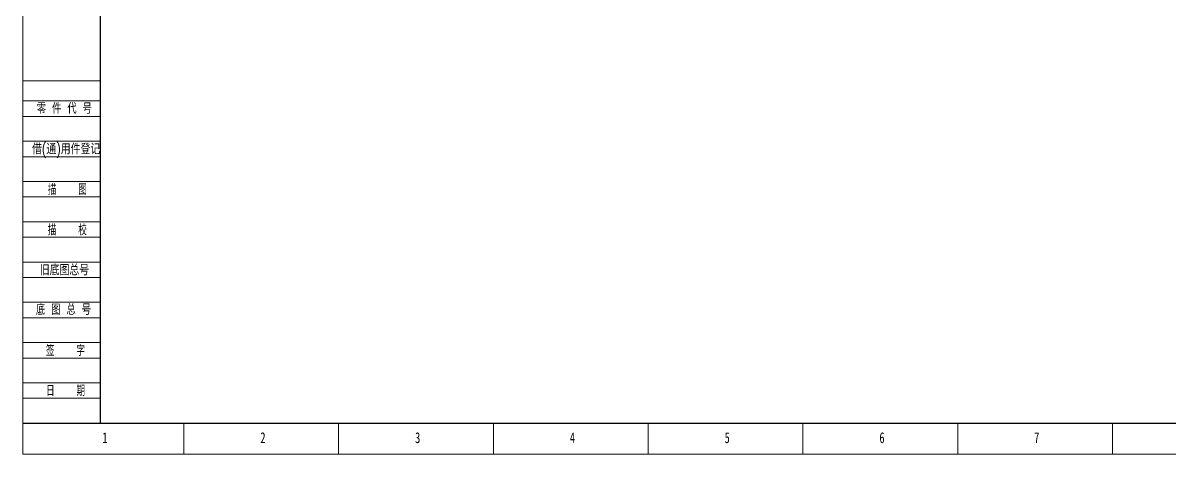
# Model space of a CAD drawing. Header units: millimetres. Extents: x 0 to 1189, y 0 to 841.
# Drawn here: x 0 to 370.3, y 0 to 139.2 of the extents above; entities that cross this region are included whole.
import ezdxf

# ---------------------------------------------------------------- set-up
doc = ezdxf.new("R2010")
doc.units = ezdxf.units.MM
doc.linetypes.add('SLD-实线', pattern=[0])
doc.styles.add('SLDTEXTSTYLE0', font='TXT', dxfattribs={"width": 0.7, "bigfont": 'bigfont'})
doc.styles.add('SLDTEXTSTYLE2', font='TXT', dxfattribs={"width": 0.614286, "bigfont": 'bigfont'})
doc.styles.add('SLDTEXTSTYLE4', font='TXT', dxfattribs={"width": 0.566667, "bigfont": 'bigfont'})
doc.styles.add('SLDTEXTSTYLE5', font='TXT', dxfattribs={"width": 0.7})

msp = doc.modelspace()

# ---------------------------------------------------------------- linework, layer by layer
at = {"color": 7, "linetype": 'SLD-实线', "lineweight": 18}
for p, q in [((0, 841), (0, 0)), ((0, 114), (25, 114)), ((0, 109), (25, 109)), ((0, 101), (25, 101)), ((0, 96), (25, 96)), ((0, 88), (25, 88)), ((0, 83), (25, 83)), ((0, 75), (25, 75)), ((0, 70), (25, 70)), ((0, 62), (25, 62)), ((0, 57), (25, 57)), ((0, 49), (25, 49)), ((0, 44), (25, 44)), ((0, 36), (25, 36)), ((0, 31), (25, 31)), ((0, 23), (25, 23)), ((0, 18), (25, 18)), ((0, 0), (1189, 0))]:
    msp.add_line(p, q, dxfattribs=at)
at = {"color": 7, "linetype": 'SLD-实线', "lineweight": 25}
for p, q in [((25, 831.05), (25, 10)), ((0, 10), (1179, 10))]:
    msp.add_line(p, q, dxfattribs=at)
at = {"color": 7, "linetype": 'SLD-实线', "lineweight": 18, "true_color": 0xffffff}
for p, q in [((0, 120.5), (25, 120.5)), ((52, 0), (52, 10)), ((102, 0), (102, 10)), ((152, 0), (152, 10)), ((202, 0), (202, 10)), ((252, 0), (252, 10)), ((302, 0), (302, 10)), ((352, 0), (352, 10))]:
    msp.add_line(p, q, dxfattribs=at)

# ---------------------------------------------------------------- texts
at = {"color": 7, "linetype": 'SLD-实线', "lineweight": 18, "char_height": 3.5}
for s, insert, attachment_point, style in [('零 件 代 号', (4.48, 113.36), 1, 'SLDTEXTSTYLE2'), ('借(通)用件登记', (2.93, 100.28), 1, 'SLDTEXTSTYLE0'), ('描    图', (14.35, 87.18), 2, 'SLDTEXTSTYLE4'), ('描    校', (14.32, 74.14), 2, 'SLDTEXTSTYLE4'), ('旧底图总号', (5.46, 61.2), 1, 'SLDTEXTSTYLE0'), ('底 图 总 号', (4.21, 48.43), 1, 'SLDTEXTSTYLE2'), ('签    字', (13.71, 35.19), 2, 'SLDTEXTSTYLE4'), ('日    期', (13.78, 22.23), 2, 'SLDTEXTSTYLE4')]:
    msp.add_mtext(s, dxfattribs=dict(at, insert=insert, attachment_point=attachment_point, style=style))
at = {"color": 7, "linetype": 'SLD-实线', "lineweight": 18, "true_color": 0xffffff, "char_height": 3.5, "attachment_point": 2, "style": 'SLDTEXTSTYLE5'}
for s, insert in [('1', (26.54, 7.04)), ('2', (77.54, 7.04)), ('3', (127.54, 7.04)), ('4', (177.54, 7.04)), ('5', (227.54, 7.04)), ('6', (277.55, 7.04)), ('7', (327.55, 7.04))]:
    msp.add_mtext(s, dxfattribs=dict(at, insert=insert))

doc.saveas('drawing.dxf')
